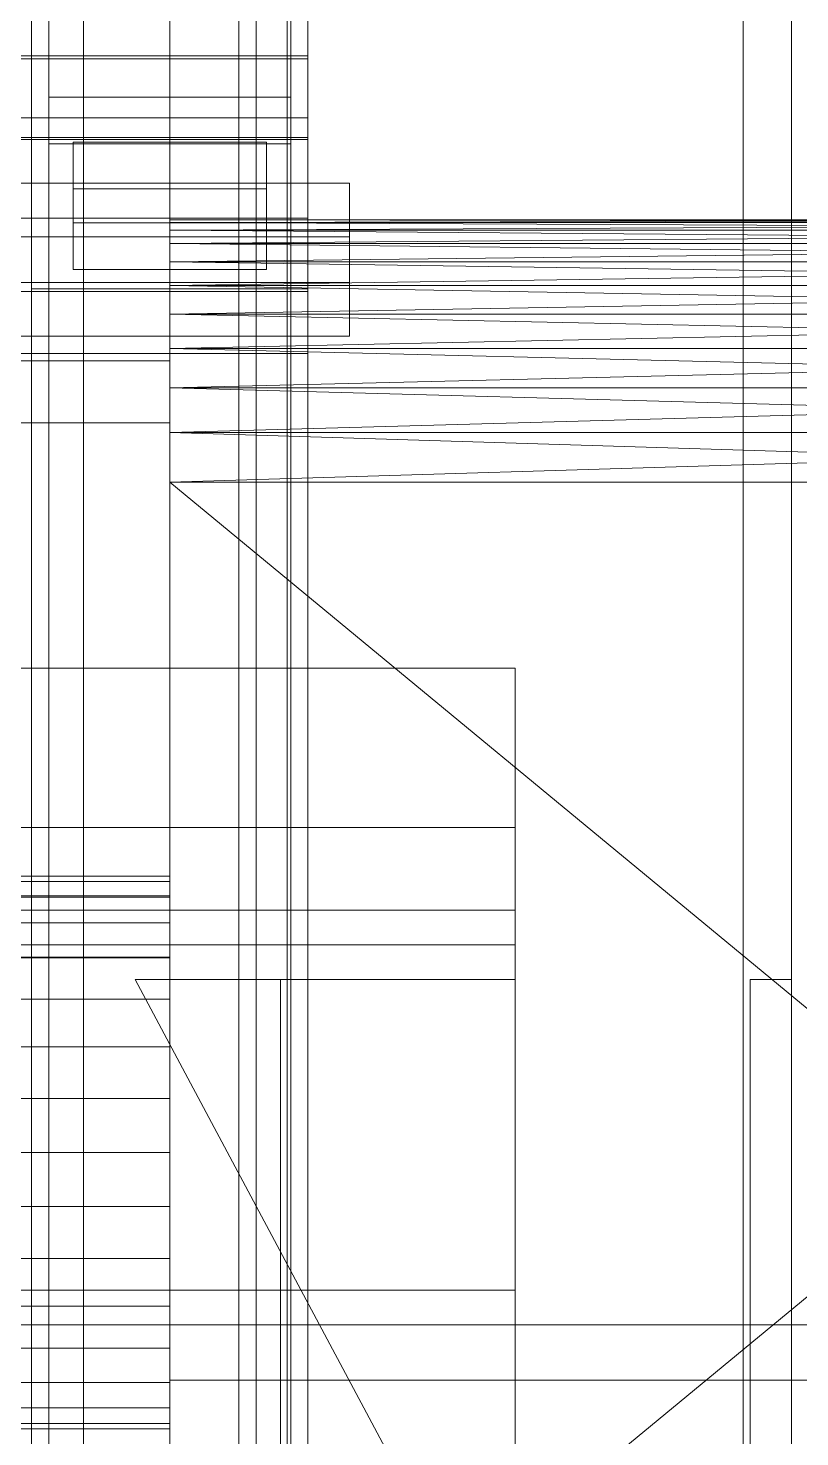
# Model space of a CAD drawing. Header units: millimetres. Extents: x -1970 to 59977, y -65068 to 6837.
# Drawn here: x 1459.5 to 1571.2, y -33274.6 to -33070.8 of the extents above; entities that cross this region are included whole.
import ezdxf

# ---------------------------------------------------------------- set-up
doc = ezdxf.new("R2010")
doc.units = ezdxf.units.MM
doc.layers.add('frontal_C03', color=7, linetype='Continuous', lineweight=0)
doc.layers.add('frontal_secador', color=7, linetype='Continuous', lineweight=0)

msp = doc.modelspace()

# ---------------------------------------------------------------- linework, layer by layer
at = {"layer": 'frontal_C03'}
for p, q in [((1500, -32314.944), (1500, -34875.113)), ((1500, -34879.011), (1500, -32318.841)), ((1467.5, -33340.464), (1467.5, -32745.504)), ((1492.5, -32745.504), (1492.5, -33340.464)), ((1462.5, -33080.782), (1462.5, -32755.314)), ((1497.5, -32755.314), (1497.5, -33080.782)), ((1462.5, -33087.519), (1462.5, -32762.051)), ((1497.5, -33087.519), (1497.5, -32762.051)), ((1467.5, -33366.821), (1467.5, -32771.861)), ((1492.5, -33366.821), (1492.5, -32771.861)), ((1480, -32849.435), (1480, -33196.342)), ((1480, -33205.325), (1480, -32858.418)), ((1460, -33108.512), (1460, -32883.936)), ((1500, -33108.512), (1500, -32883.936)), ((1490, -35975), (1490, -32996.942)), ((1497, -35975), (1497, -32996.942)), ((1563, -35975), (1563, -32996.942)), ((1570, -35975), (1570, -32996.942)), ((1460, -33278.176), (1460, -33008.685)), ((1500, -33008.685), (1500, -33278.176)), ((1462.5, -33350.274), (1462.5, -33024.805)), ((1497.5, -33024.805), (1497.5, -33350.274)), ((1462.5, -33357.011), (1462.5, -33031.542)), ((1497.5, -33357.011), (1497.5, -33031.542)), ((1460, -33317.154), (1460, -33047.663)), ((1500, -33317.154), (1500, -33047.663)), ((1460, -33059.789), (1460, -33108.512)), ((1460, -33329.281), (1460, -33059.789)), ((1500, -33108.512), (1500, -33059.789)), ((1500, -33059.789), (1500, -33329.281)), ((-1500, -33074.787), (1500, -33074.787)), ((1500, -33074.787), (1500, -33083.77)), ((1500, -33074.787), (1500, -33108.893)), ((-1500, -33075.187), (1500, -33075.187)), ((1500, -33075.187), (1500, -33086.595)), ((1500, -33075.187), (1500, -33086.88)), ((1497.5, -33080.782), (1462.5, -33080.782)), ((1462.5, -33080.782), (1462.5, -33087.519)), ((1497.5, -33087.519), (1497.5, -33080.782)), ((1500, -33083.77), (-1500, -33083.77)), ((1500, -33117.876), (1500, -33083.77)), ((1500, -33086.595), (-1500, -33086.595)), ((1500, -33086.88), (-1500, -33086.88)), ((1466, -33094.004), (1466, -33087.267)), ((1466, -33087.267), (1494, -33087.267)), ((1466, -33098.96), (1466, -33087.267)), ((1494, -33087.267), (1494, -33094.004)), ((1494, -33087.267), (1494, -33098.96)), ((1500, -33098.289), (1500, -33086.595)), ((1500, -33098.289), (1500, -33086.88)), ((1462.5, -33087.519), (1497.5, -33087.519)), ((1454, -33093.194), (1506, -33093.194)), ((1506, -33093.194), (1506, -33107.567)), ((1506, -33093.194), (1506, -33100.989)), ((1494, -33094.004), (1466, -33094.004)), ((1466, -33094.004), (1466, -33105.698)), ((1494, -33105.698), (1494, -33094.004)), ((-1500, -33098.289), (1500, -33098.289)), ((1494, -33098.96), (1466, -33098.96)), ((1466, -33098.96), (1466, -33105.698)), ((1494, -33105.698), (1494, -33098.96)), ((1506, -33100.989), (1454, -33100.989)), ((1506, -33115.362), (1506, -33100.989)), ((1466, -33105.698), (1494, -33105.698)), ((1506, -33107.567), (1454, -33107.567)), ((1506, -33115.362), (1506, -33107.567)), ((1500, -33108.893), (-1500, -33108.893)), ((1460, -33108.512), (1500, -33108.512)), ((1460, -33378.004), (1460, -33108.512)), ((1500, -33378.004), (1500, -33108.512)), ((1500, -33117.876), (1500, -33108.893)), ((1454, -33115.362), (1506, -33115.362)), ((-1500, -33117.876), (1500, -33117.876)), ((1440, -33118.927), (1480, -33118.927)), ((1480, -33118.927), (1480, -33127.91)), ((1480, -33118.927), (1480, -33465.833)), ((1480, -33127.91), (1440, -33127.91)), ((1480, -33474.816), (1480, -33127.91)), ((1430, -33163.387), (1530, -33163.387)), ((1530, -33163.387), (1530, -33186.434)), ((1530, -33163.387), (1530, -33198.434)), ((1530, -33186.434), (1430, -33186.434)), ((1530, -33198.434), (1530, -33186.434)), ((1480, -33196.342), (1440, -33196.342)), ((1480, -33205.325), (1480, -33196.342)), ((1530, -33198.434), (-1530, -33198.434)), ((1430, -33198.434), (1530, -33198.434)), ((1530, -33198.434), (1530, -33203.434)), ((1530, -33203.434), (-1530, -33203.434)), ((1530, -33203.434), (1530, -33253.434)), ((1440, -33205.325), (1480, -33205.325)), ((1530, -33311.434), (1475, -33208.434)), ((1475, -33208.434), (1530, -33208.434)), ((1490, -33311.434), (1490, -33208.434)), ((1490, -33208.434), (1496, -33208.434)), ((1496, -33311.434), (1496, -33208.434)), ((1530, -33208.434), (1530, -33311.434)), ((1564, -33311.434), (1564, -33208.434)), ((1564, -33208.434), (1570, -33208.434)), ((1570, -33311.434), (1570, -33208.434)), ((1530, -33253.434), (-1530, -33253.434)), ((1530, -33253.434), (1530, -33258.434)), ((1530, -33258.434), (-1530, -33258.434)), ((1480, -33258.434), (1580, -33258.434)), ((1480, -33266.434), (1480, -33258.434)), ((1480, -33266.434), (1580, -33266.434)), ((1490, -33266.434), (1497, -33266.434)), ((1490, -35975), (1490, -33266.434)), ((1497, -35975), (1497, -33266.434)), ((1497, -33266.434), (1563, -33266.434)), ((1563, -33266.434), (1570, -33266.434)), ((1563, -35975), (1563, -33266.434)), ((1570, -35975), (1570, -33266.434))]:
    msp.add_line(p, q, dxfattribs=at)
at = {"layer": 'frontal_secador'}
for p, q in [((1480, -33098.5), (1480, -33100.02)), ((1480, -33098.88), (1480, -33098.5)), ((1480, -33098.5), (1480, -33104.58)), ((1480, -33101.92), (1480, -33098.5)), ((1480, -33098.5), (1480, -33122.82)), ((1480, -33117.12), (1480, -33098.5)), ((1480, -33098.5), (1480, -33359)), ((1480, -33354.82), (1480, -33098.5)), ((1715, -33098.88), (1480, -33098.5)), ((1715, -33098.5), (1480, -33098.5)), ((1715, -33098.5), (1480, -33098.88)), ((1480, -33100.02), (1480, -33098.88)), ((1480, -33101.92), (1480, -33098.88)), ((1715, -33100.02), (1480, -33098.88)), ((1715, -33098.88), (1480, -33098.88)), ((1715, -33098.88), (1480, -33100.02)), ((1480, -33100.02), (1480, -33104.58)), ((1480, -33101.92), (1480, -33100.02)), ((1715, -33101.92), (1480, -33100.02)), ((1715, -33100.02), (1480, -33100.02)), ((1715, -33100.02), (1480, -33101.92)), ((1480, -33104.58), (1480, -33101.92)), ((1480, -33108), (1480, -33101.92)), ((1480, -33117.12), (1480, -33101.92)), ((1715, -33104.58), (1480, -33101.92)), ((1715, -33101.92), (1480, -33101.92)), ((1715, -33101.92), (1480, -33104.58)), ((1480, -33104.58), (1480, -33112.18)), ((1480, -33108), (1480, -33104.58)), ((1480, -33104.58), (1480, -33122.82)), ((1715, -33108), (1480, -33104.58)), ((1715, -33104.58), (1480, -33104.58)), ((1715, -33104.58), (1480, -33108)), ((1480, -33112.18), (1480, -33108)), ((1480, -33117.12), (1480, -33108)), ((1715, -33112.18), (1480, -33108)), ((1715, -33108), (1480, -33108)), ((1715, -33108), (1480, -33112.18)), ((1480, -33112.18), (1480, -33122.82)), ((1480, -33117.12), (1480, -33112.18)), ((1715, -33117.12), (1480, -33112.18)), ((1715, -33112.18), (1480, -33112.18)), ((1715, -33112.18), (1480, -33117.12)), ((1480, -33122.82), (1480, -33117.12)), ((1480, -33129.28), (1480, -33117.12)), ((1480, -33330.5), (1480, -33117.12)), ((1480, -33354.82), (1480, -33117.12)), ((1715, -33122.82), (1480, -33117.12)), ((1715, -33117.12), (1480, -33117.12)), ((1715, -33117.12), (1480, -33122.82)), ((1480, -33122.82), (1480, -33136.5)), ((1480, -33129.28), (1480, -33122.82)), ((1480, -33122.82), (1480, -33337.72)), ((1480, -33122.82), (1480, -33359)), ((1715, -33129.28), (1480, -33122.82)), ((1715, -33122.82), (1480, -33122.82)), ((1715, -33122.82), (1480, -33129.28)), ((1480, -33136.5), (1480, -33129.28)), ((1480, -33330.5), (1480, -33129.28)), ((1715, -33136.5), (1480, -33129.28)), ((1715, -33129.28), (1480, -33129.28)), ((1715, -33129.28), (1480, -33136.5)), ((1480, -33136.5), (1480, -33337.72)), ((1480, -33330.5), (1480, -33136.5)), ((1715, -33330.5), (1480, -33136.5)), ((1715, -33136.5), (1480, -33136.5)), ((1715, -33136.5), (1480, -33330.5)), ((1480, -33193.5), (1325, -33193.5)), ((1480, -33194.269), (1325, -33194.269)), ((1480, -33194.269), (1480, -33193.5)), ((1480, -33196.545), (1480, -33194.269)), ((1480, -33196.545), (1325, -33196.545)), ((1480, -33200.241), (1480, -33196.545)), ((1480, -33200.241), (1325, -33200.241)), ((1480, -33205.216), (1480, -33200.241)), ((1480, -33205.216), (1325, -33205.216)), ((1480, -33211.277), (1480, -33205.216)), ((1480, -33211.277), (1325, -33211.277)), ((1480, -33218.193), (1480, -33211.277)), ((1480, -33218.193), (1325, -33218.193)), ((1480, -33225.696), (1480, -33218.193)), ((1480, -33225.696), (1325, -33225.696)), ((1480, -33233.5), (1480, -33225.696)), ((1325, -33233.5), (1480, -33233.5)), ((1480, -33241.304), (1480, -33233.5)), ((1480, -33241.304), (1325, -33241.304)), ((1480, -33241.304), (1480, -33248.807)), ((1480, -33248.807), (1325, -33248.807)), ((1480, -33248.807), (1480, -33255.723)), ((1480, -33255.723), (1325, -33255.723)), ((1480, -33255.723), (1480, -33261.784)), ((1480, -33261.784), (1325, -33261.784)), ((1480, -33261.784), (1480, -33266.759)), ((1480, -33266.759), (1325, -33266.759)), ((1480, -33266.759), (1480, -33270.455)), ((1480, -33270.455), (1325, -33270.455)), ((1480, -33270.455), (1480, -33272.731)), ((1480, -33272.731), (1325, -33272.731)), ((1480, -33272.731), (1480, -33273.5)), ((1480, -33273.5), (1325, -33273.5))]:
    msp.add_line(p, q, dxfattribs=at)

doc.saveas('drawing.dxf')
